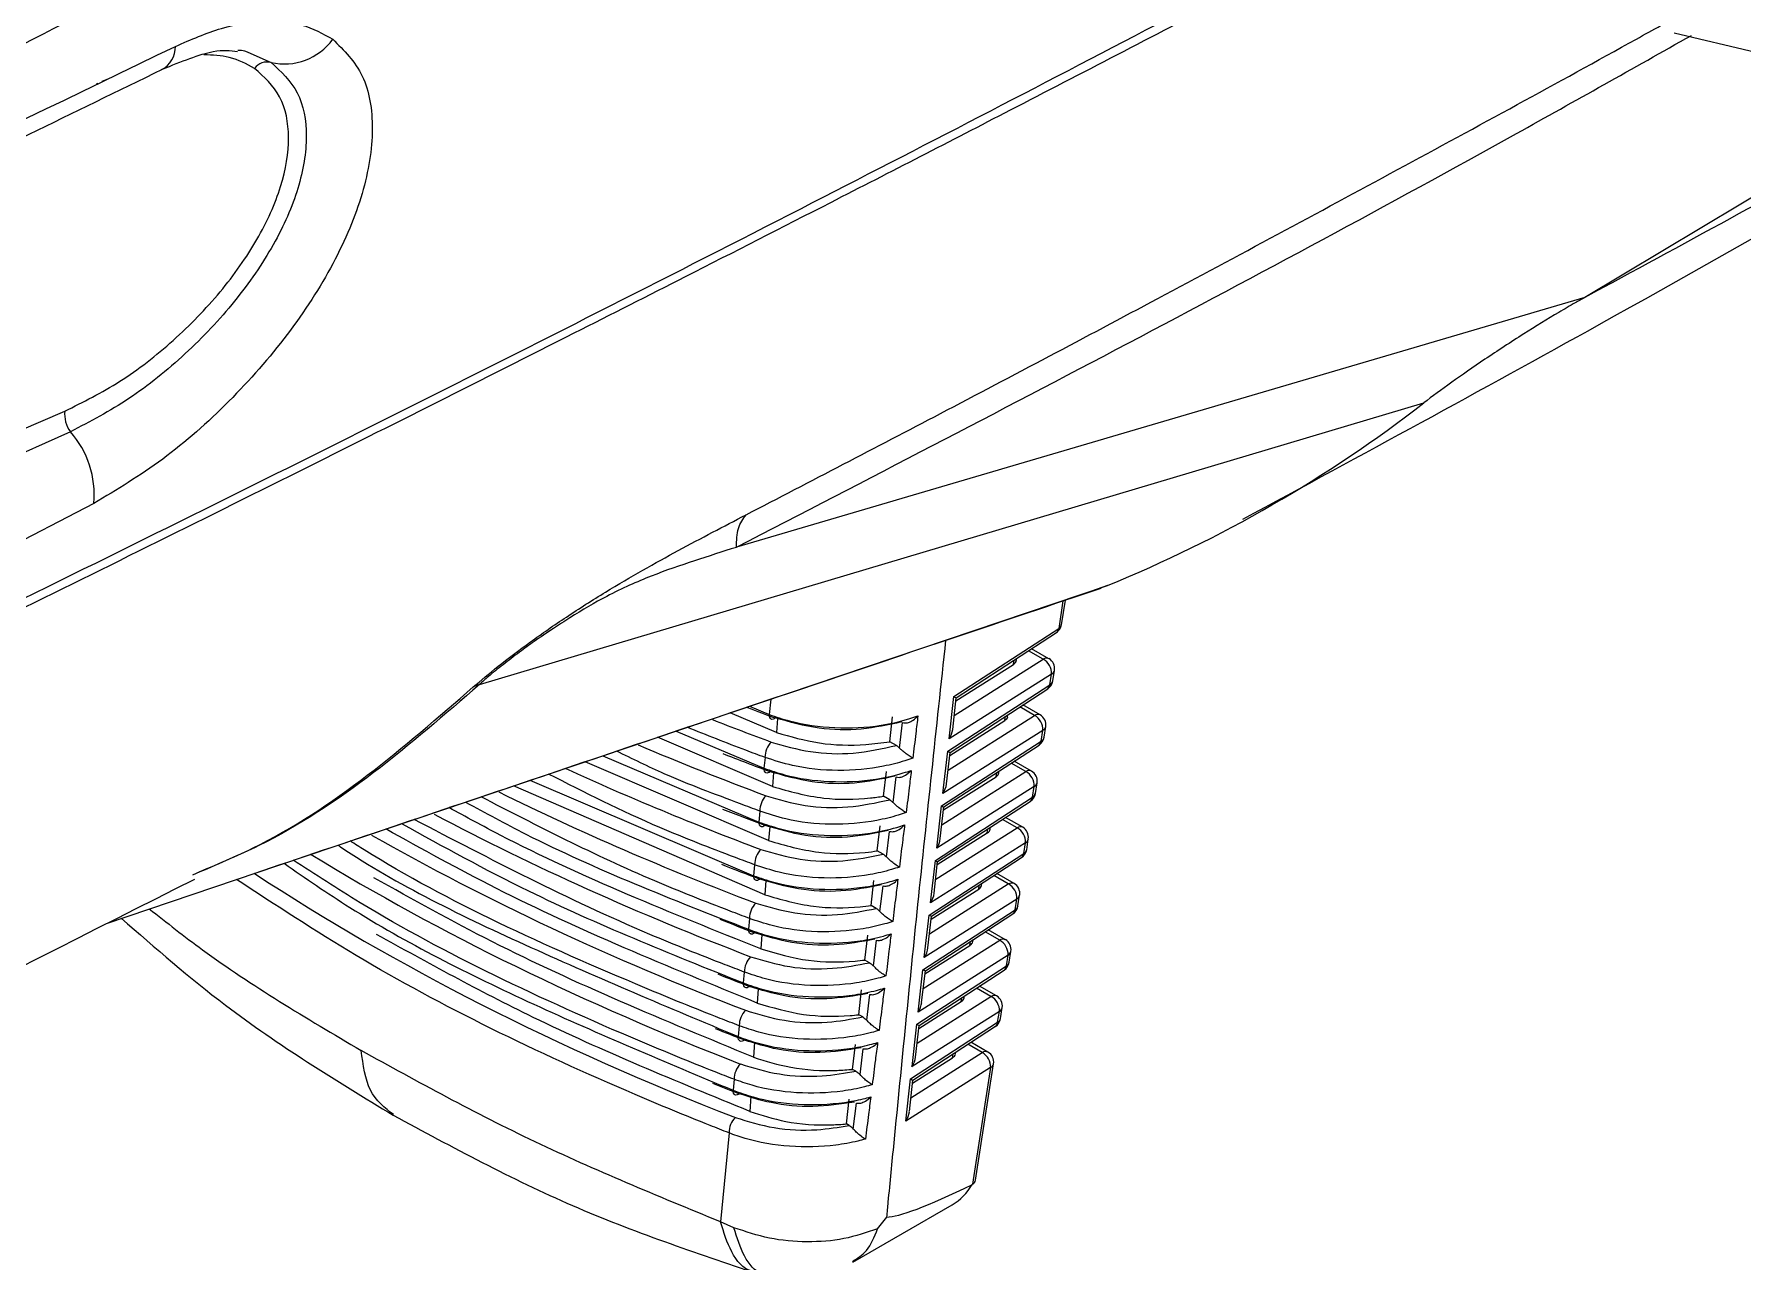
# Model space of a CAD drawing. Extents: x 8 to 113, y 1 to 87.
# Drawn here: x 19.23 to 20.717, y 4.563 to 5.631 of the extents above; entities that cross this region are included whole.
import ezdxf

# ---------------------------------------------------------------- set-up
doc = ezdxf.new("R2010")
doc.units = 0
doc.header["$MEASUREMENT"] = 0
doc.layers.add('OBJECT', color=7, linetype='CONTINUOUS')

msp = doc.modelspace()

# ---------------------------------------------------------------- linework, layer by layer
at = {"layer": 'OBJECT'}
for p, q in [((21.0761, 5.6993), (20.5795, 5.4017)), ((19.4164, 5.6151), (19.4365, 5.6062)), ((19.2896, 5.5898), (19.2947, 5.592)), ((19.2857, 5.5879), (19.2843, 5.5873)), ((20.5795, 5.4017), (19.8415, 5.1844)), ((19.6178, 5.0651), (20.4393, 5.31)), ((19.159, 5.2608), (19.2571, 5.3028)), ((19.262, 5.2849), (19.165, 5.2413)), ((19.2823, 5.2225), (19.1889, 5.1739)), ((19.8415, 5.1844), (19.8414, 5.1844)), ((19.4217, 4.9006), (20.1643, 5.1512)), ((20.1643, 5.1512), (20.1543, 5.1477)), ((20.1254, 5.1377), (20.1217, 5.1137)), ((20.1242, 5.117), (20.1275, 5.1384)), ((20.0306, 5.0544), (20.1217, 5.1137)), ((20.0326, 5.0534), (20.1198, 5.1102)), ((20.0308, 5.038), (20.1082, 5.087)), ((20.0824, 5.0825), (20.0829, 5.0862)), ((20.0849, 5.0858), (20.0851, 5.0876)), ((20.1082, 5.087), (20.0954, 5.0944)), ((20.1132, 5.0874), (20.0981, 5.0961)), ((20.1155, 5.0739), (20.0264, 5.0176)), ((20.0323, 5.0508), (20.0824, 5.0825)), ((20.1141, 5.0648), (20.1155, 5.0739)), ((20.1166, 5.0681), (20.118, 5.0772)), ((19.6178, 5.0651), (19.6124, 5.0628)), ((20.0252, 5.0069), (20.1141, 5.0648)), ((20.0264, 5.0176), (20.0306, 5.0544)), ((20.0272, 5.0059), (20.1122, 5.0612)), ((19.8763, 5.0232), (19.836, 5.0404)), ((19.8528, 5.046), (19.8699, 5.0388)), ((19.8712, 5.0522), (19.8699, 5.0388)), ((20.0295, 5.0259), (20.0326, 5.0534)), ((20.1006, 5.0381), (20.0879, 5.0454)), ((20.1056, 5.0385), (20.0906, 5.0472)), ((19.7889, 5.0244), (19.8653, 4.9921)), ((19.8772, 5.0354), (19.8763, 5.0232)), ((19.9747, 5.0152), (19.9772, 5.0369)), ((19.9833, 5.0097), (19.9859, 5.0319)), ((20.108, 5.025), (20.021, 4.9701)), ((20.0255, 4.9905), (20.1006, 5.0381)), ((20.0269, 5.0033), (20.0748, 5.0336)), ((20.0748, 5.0336), (20.0753, 5.0373)), ((20.0773, 5.0369), (20.0776, 5.0387)), ((20.1065, 5.0158), (20.108, 5.025)), ((20.109, 5.0191), (20.1105, 5.0283)), ((19.8728, 4.9762), (19.7728, 5.019)), ((19.9805, 5.0119), (19.9747, 5.0152)), ((20.0198, 4.9594), (20.1065, 5.0158)), ((20.0218, 4.9584), (20.1046, 5.0123)), ((19.8694, 4.9291), (19.7099, 4.9978)), ((19.7252, 5.003), (19.8608, 4.9453)), ((19.8663, 5.0015), (19.8653, 4.9921)), ((20.021, 4.9701), (20.0252, 5.0069)), ((20.0241, 4.9784), (20.0272, 5.0059)), ((20.0931, 4.9892), (20.0804, 4.9965)), ((20.098, 4.9896), (20.0831, 4.9983)), ((19.6617, 4.9816), (19.8563, 4.8986)), ((19.8737, 4.9884), (19.8728, 4.9762)), ((19.9693, 4.9677), (19.9718, 4.9894)), ((19.9776, 4.9623), (19.9803, 4.9846)), ((20.0201, 4.943), (20.0931, 4.9892)), ((20.0215, 4.9558), (20.0672, 4.9847)), ((20.0672, 4.9847), (20.0678, 4.9883)), ((20.0697, 4.988), (20.07, 4.9898)), ((19.8661, 4.882), (19.6475, 4.9768)), ((19.9747, 4.9646), (19.9693, 4.9677)), ((20.0144, 4.9119), (20.099, 4.9669)), ((20.1004, 4.9761), (20.0156, 4.9225)), ((20.099, 4.9669), (20.1004, 4.9761)), ((20.1015, 4.9702), (20.1029, 4.9794)), ((19.8617, 4.9548), (19.8608, 4.9453)), ((20.0156, 4.9225), (20.0198, 4.9594)), ((20.0164, 4.9109), (20.097, 4.9633)), ((20.0187, 4.9309), (20.0218, 4.9584)), ((19.8703, 4.9414), (19.8694, 4.9291)), ((19.9639, 4.9202), (19.9664, 4.9419)), ((19.9719, 4.9149), (19.9746, 4.9372)), ((20.0147, 4.8955), (20.0855, 4.9403)), ((20.0161, 4.9083), (20.0596, 4.9358)), ((20.0596, 4.9358), (20.0602, 4.9394)), ((20.0621, 4.9391), (20.0624, 4.9408)), ((20.0855, 4.9403), (20.0728, 4.9476)), ((20.0904, 4.9407), (20.0755, 4.9493)), ((20.0928, 4.9272), (20.0102, 4.875)), ((20.0914, 4.918), (20.0928, 4.9272)), ((20.0939, 4.9212), (20.0953, 4.9305)), ((19.8572, 4.9081), (19.8563, 4.8986)), ((19.9689, 4.9174), (19.9639, 4.9202)), ((20.009, 4.8643), (20.0914, 4.918)), ((20.0102, 4.875), (20.0144, 4.9119)), ((20.011, 4.8634), (20.0895, 4.9144)), ((20.0133, 4.8833), (20.0164, 4.9109)), ((19.2932, 4.8571), (19.4243, 4.9015)), ((19.8669, 4.8944), (19.8661, 4.882)), ((19.9586, 4.8727), (19.961, 4.8943)), ((20.0093, 4.848), (20.0779, 4.8914)), ((20.0546, 4.8902), (20.0548, 4.8919)), ((20.0779, 4.8914), (20.0653, 4.8987)), ((20.0829, 4.8918), (20.068, 4.9004)), ((19.9662, 4.8675), (19.9689, 4.8899)), ((20.0852, 4.8783), (20.0048, 4.8275)), ((20.0108, 4.8608), (20.0521, 4.8869)), ((20.0521, 4.8869), (20.0526, 4.8904)), ((20.0838, 4.869), (20.0852, 4.8783)), ((20.0863, 4.8723), (20.0877, 4.8816)), ((19.8527, 4.8614), (19.8518, 4.852)), ((19.963, 4.8701), (19.9586, 4.8727)), ((20.0036, 4.8168), (20.0838, 4.869)), ((20.0048, 4.8275), (20.009, 4.8643)), ((20.0057, 4.8158), (20.0819, 4.8654)), ((20.0079, 4.8358), (20.011, 4.8634)), ((19.8636, 4.8473), (19.8627, 4.8349)), ((19.9532, 4.8252), (19.9556, 4.8468)), ((20.0704, 4.8425), (20.0577, 4.8497)), ((20.0753, 4.8429), (20.0604, 4.8515)), ((19.9605, 4.8202), (19.9632, 4.8426)), ((20.0039, 4.8005), (20.0704, 4.8425)), ((20.0054, 4.8132), (20.0445, 4.838)), ((20.0445, 4.838), (20.045, 4.8415)), ((20.047, 4.8413), (20.0472, 4.8429)), ((20.0787, 4.8234), (20.0802, 4.8327)), ((19.9571, 4.8229), (19.9532, 4.8252)), ((19.9983, 4.7693), (20.0762, 4.8201)), ((20.0777, 4.8294), (19.9995, 4.78)), ((19.9995, 4.78), (20.0036, 4.8168)), ((20.0003, 4.7683), (20.0743, 4.8165)), ((20.0762, 4.8201), (20.0777, 4.8294)), ((19.8482, 4.8148), (19.8473, 4.8053)), ((20.0025, 4.7883), (20.0057, 4.8158)), ((20.0677, 4.794), (20.0529, 4.8026)), ((19.8603, 4.8003), (19.8595, 4.7878)), ((19.9478, 4.7776), (19.9502, 4.7993)), ((19.9547, 4.7728), (19.9574, 4.7953)), ((19.9985, 4.7529), (20.0628, 4.7936)), ((20, 4.7657), (20.0369, 4.7891)), ((20.0369, 4.7891), (20.0375, 4.7925)), ((20.0394, 4.7924), (20.0397, 4.794)), ((20.0628, 4.7936), (20.0502, 4.8008)), ((19.9512, 4.7757), (19.9478, 4.7776)), ((20.0701, 4.7805), (19.9941, 4.7325)), ((20.0686, 4.7711), (20.0701, 4.7805)), ((20.0711, 4.7744), (20.0726, 4.7838)), ((19.8438, 4.7681), (19.8429, 4.7586)), ((19.9929, 4.7218), (20.0686, 4.7711)), ((19.9941, 4.7325), (19.9983, 4.7693)), ((19.9949, 4.7208), (20.0667, 4.7676)), ((19.9972, 4.7408), (20.0003, 4.7683)), ((19.8572, 4.7539), (19.8563, 4.7406)), ((19.9424, 4.7301), (19.9449, 4.7518)), ((19.9489, 4.7255), (19.9517, 4.7481)), ((19.9932, 4.7054), (20.0552, 4.7447)), ((20.0293, 4.7402), (20.0299, 4.7436)), ((20.0318, 4.7435), (20.0321, 4.745)), ((20.0552, 4.7447), (20.0427, 4.7519)), ((20.0601, 4.7451), (20.0454, 4.7537)), ((19.9453, 4.7285), (19.9424, 4.7301)), ((20.0625, 4.7316), (19.9887, 4.6849)), ((19.9946, 4.7182), (20.0293, 4.7402)), ((20.0625, 4.7316), (20.0468, 4.6301)), ((20.0494, 4.6337), (20.065, 4.7349)), ((19.8393, 4.7215), (19.8384, 4.7119)), ((19.9887, 4.6849), (19.9929, 4.7218)), ((19.9918, 4.6933), (19.9949, 4.7208)), ((19.854, 4.7068), (19.8531, 4.6935)), ((19.937, 4.6826), (19.9395, 4.7043)), ((19.943, 4.6781), (19.9458, 4.7008)), ((19.9393, 4.6813), (19.937, 4.6826)), ((19.8349, 4.6748), (19.8276, 4.5974)), ((20.0468, 4.6301), (20.0466, 4.63)), ((19.9425, 4.5623), (20.0291, 4.6123)), ((19.8392, 4.5923), (19.8276, 4.5974)), ((19.9641, 4.5914), (19.9722, 4.6016))]:
    msp.add_line(p, q, dxfattribs=at)
at = {"layer": 'OBJECT', "flags": 128}
for points in [[(20.6573, 5.6319), (20.7282, 5.6151), (20.8047, 5.612), (20.8856, 5.6227), (20.9698, 5.6469), (21.0559, 5.6844), (21.1426, 5.7344), (21.2287, 5.7964), (21.3128, 5.8693), (21.3938, 5.9521), (21.4703, 6.0435), (21.5412, 6.1421)], [(19.8752, 5.0359), (19.8742, 5.0351), (19.8732, 5.0347), (19.8723, 5.0346), (19.8715, 5.0348), (19.8709, 5.0354), (19.8704, 5.0363), (19.87, 5.0374), (19.8699, 5.0388)], [(19.8707, 4.9891), (19.8697, 4.9884), (19.8687, 4.988), (19.8678, 4.9879), (19.867, 4.9881), (19.8663, 4.9887), (19.8658, 4.9895), (19.8655, 4.9907), (19.8653, 4.9921)], [(19.8662, 4.9424), (19.8652, 4.9417), (19.8642, 4.9412), (19.8633, 4.9411), (19.8625, 4.9414), (19.8618, 4.9419), (19.8613, 4.9428), (19.861, 4.944), (19.8608, 4.9453)], [(19.8617, 4.8957), (19.8607, 4.895), (19.8597, 4.8945), (19.8588, 4.8944), (19.858, 4.8947), (19.8573, 4.8952), (19.8568, 4.8961), (19.8564, 4.8973), (19.8563, 4.8986)], [(19.8572, 4.849), (19.8562, 4.8482), (19.8552, 4.8478), (19.8543, 4.8477), (19.8535, 4.848), (19.8528, 4.8485), (19.8523, 4.8494), (19.8519, 4.8506), (19.8518, 4.852)], [(19.8528, 4.8023), (19.8517, 4.8016), (19.8507, 4.8011), (19.8498, 4.801), (19.849, 4.8013), (19.8483, 4.8018), (19.8478, 4.8027), (19.8475, 4.8039), (19.8473, 4.8053)], [(19.8483, 4.7556), (19.8473, 4.7549), (19.8463, 4.7545), (19.8454, 4.7544), (19.8445, 4.7546), (19.8439, 4.7552), (19.8433, 4.7561), (19.843, 4.7572), (19.8429, 4.7586)], [(19.8439, 4.7089), (19.8429, 4.7082), (19.8419, 4.7078), (19.8409, 4.7077), (19.8401, 4.7079), (19.8394, 4.7085), (19.8389, 4.7094), (19.8386, 4.7105), (19.8384, 4.7119)]]:
    msp.add_lwpolyline(points, dxfattribs=at)
at = {"layer": 'OBJECT'}
for centre, radius, start, end in [((19.3309, 5.6198), 0.0224, 297.7434, 0.9938), ((19.4484, 5.6561), 0.0512, 256.6337, 324.6399), ((19.4334, 5.5923), 0.0143, 77.4603, 142.3483), ((19.7233, 6.2324), 1.1677, 292.1903, 307.8204), ((19.2821, 5.3001), 0.0252, 173.7326, 217.1561), ((19.2011, 5.2307), 0.0815, 354.2928, 41.6626), ((20.1143, 5.1186), 0.01, 303.0601, 351.1981), ((20.1171, 5.1139), 0.00462, 305.6342, 357.5238), ((20.1196, 5.118), 0.00472, 296.7719, 348.7952), ((20.1111, 5.0829), 0.00496, 65.3507, 125.2881), ((20.1013, 5.0745), 0.0143, 357.7208, 60.9232), ((20.1082, 5.0788), 0.01, 351.1981, 60.0027), ((20.1134, 5.0782), 0.00472, 296.7728, 348.793), ((20.1067, 5.0696), 0.01, 303.0601, 351.1981), ((20.1095, 5.065), 0.00462, 305.6448, 357.5196), ((20.112, 5.069), 0.00472, 296.7621, 348.7957), ((20.1035, 5.034), 0.00496, 65.3221, 125.3156), ((20.0937, 5.0256), 0.0143, 357.7207, 60.9251), ((20.1006, 5.0299), 0.01, 351.1981, 60.0027), ((20.1058, 5.0293), 0.00472, 296.7675, 348.7983), ((19.8855, 5.0016), 0.0193, 136.3216, 180.292), ((20.0992, 5.0207), 0.01, 303.0601, 351.1981), ((20.1019, 5.016), 0.00462, 305.6554, 357.5082), ((20.1044, 5.0201), 0.00472, 296.7686, 348.7985), ((20.0959, 4.9851), 0.00496, 65.3475, 125.2901), ((20.0861, 4.9767), 0.0143, 357.7218, 60.9239), ((20.093, 4.981), 0.01, 351.1981, 60.0027), ((19.8809, 4.9549), 0.0192, 136.0967, 180.277), ((20.0916, 4.9717), 0.01, 303.0601, 351.1981), ((20.0943, 4.9671), 0.00462, 305.6305, 357.5266), ((20.0968, 4.9711), 0.00472, 296.7728, 348.793), ((20.0983, 4.9804), 0.00472, 296.7633, 348.7945), ((20.0884, 4.9362), 0.00496, 65.3475, 125.2901), ((20.0786, 4.9278), 0.0143, 357.7229, 60.9209), ((20.0854, 4.9321), 0.01, 351.1981, 60.0027), ((19.8763, 4.9082), 0.0191, 135.8703, 180.2638), ((20.084, 4.9228), 0.01, 303.0601, 351.1981), ((20.0893, 4.9222), 0.00472, 296.7732, 348.7939), ((20.0907, 4.9315), 0.00472, 296.7716, 348.7934), ((20.0868, 4.9182), 0.00462, 305.6342, 357.523), ((20.0808, 4.8873), 0.00496, 65.3316, 125.306), ((20.071, 4.8789), 0.0143, 357.7212, 60.9245), ((20.0779, 4.8832), 0.01, 351.1981, 60.0027), ((20.0831, 4.8826), 0.00472, 296.767, 348.798), ((19.8717, 4.8615), 0.019, 135.6418, 180.2531), ((20.0764, 4.8738), 0.01, 303.0601, 351.1981), ((20.0792, 4.8692), 0.00462, 305.6443, 357.5193), ((20.0817, 4.8732), 0.00472, 296.7592, 348.7999), ((20.0732, 4.8384), 0.00496, 65.3475, 125.2901), ((20.0634, 4.83), 0.0143, 357.7206, 60.9232), ((20.0703, 4.8343), 0.01, 351.1981, 60.0027), ((20.0755, 4.8337), 0.00472, 296.7768, 348.7882), ((19.8672, 4.8148), 0.0189, 135.4146, 180.2398), ((20.0688, 4.8249), 0.01, 303.0601, 351.1981), ((20.0716, 4.8203), 0.00462, 305.6556, 357.5089), ((20.0741, 4.8243), 0.00472, 296.764, 348.8023), ((20.0657, 4.7895), 0.00496, 65.3475, 125.2901), ((20.0559, 4.7811), 0.0143, 357.7235, 60.9204), ((20.0627, 4.7854), 0.01, 351.1981, 60.0027), ((19.8626, 4.7682), 0.0188, 135.1907, 180.2247), ((20.0613, 4.7759), 0.01, 303.0601, 351.1981), ((20.0665, 4.7753), 0.00472, 296.7681, 348.7982), ((20.068, 4.7847), 0.00472, 296.7723, 348.7927), ((20.064, 4.7713), 0.00462, 305.6343, 357.5237), ((20.0581, 4.7406), 0.00496, 65.3316, 125.306), ((20.0483, 4.7322), 0.0143, 357.7212, 60.9245), ((20.0552, 4.7365), 0.01, 351.1981, 60.0027), ((19.8581, 4.7215), 0.0188, 134.961, 180.2125), ((20.0604, 4.7358), 0.00472, 296.7621, 348.7957), ((19.8536, 4.6749), 0.0187, 134.7326, 180.1995)]:
    msp.add_arc(centre, radius, start, end, dxfattribs=at)
for centre, major_axis, ratio, start_param, end_param in [((20.0748, 5.0864), (0.0101, -0.0001), 0.569185, 5.564189, 6.202605), ((20.0232, 5.0592), (0.0094, -0.00581), 0.034264, 5.635308, 6.267035), ((21.0681, 6.0996), (2.2176, -0.0166), 0.572227, 4.135755, 4.148673), ((21.0696, 6.1072), (2.2169, 0.0169), 0.582304, 4.109384, 4.137067), ((20.019, 5.0224), (0.0075, 0.0119), 0.628226, 4.700221, 5.364248), ((20.0673, 5.0375), (0.0101, -0.0001), 0.569185, 5.564189, 6.202605), ((21.0696, 6.0566), (2.2137, 0.0169), 0.582304, 4.072543, 4.133702), ((21.0681, 6.049), (2.2143, -0.0166), 0.572227, 4.123047, 4.14531), ((20.0178, 5.0117), (0.0094, -0.00581), 0.034264, 5.635308, 6.267035), ((21.0696, 6.0059), (2.2104, 0.0169), 0.582304, 4.035599, 4.130329), ((20.0597, 4.9886), (0.0101, -0.0001), 0.569185, 5.564189, 6.202605), ((21.0696, 5.9553), (2.2072, 0.0168), 0.582304, 4.000194, 4.126948), ((20.0136, 4.9749), (0.0075, 0.0119), 0.628226, 4.700221, 5.364248), ((21.0696, 5.9047), (2.2039, 0.0168), 0.582304, 3.964842, 4.123559), ((21.0682, 5.9984), (2.2111, -0.0166), 0.572227, 4.1219, 4.141939), ((20.0124, 4.9642), (0.0094, -0.00581), 0.034264, 5.635308, 6.267035), ((20.0521, 4.9397), (0.0101, -0.0001), 0.569185, 5.564189, 6.202605), ((21.0696, 5.8541), (2.2007, 0.0168), 0.582304, 3.929302, 4.120162), ((20.0082, 4.9274), (0.0075, 0.0119), 0.628226, 4.700221, 5.364248), ((21.0696, 5.8034), (2.1974, 0.0168), 0.582304, 3.893571, 4.116757), ((21.0682, 5.9477), (2.2078, -0.0165), 0.572227, 4.12039, 4.13856), ((20.007, 4.9167), (0.0094, -0.00581), 0.034264, 5.635308, 6.267035), ((21.0696, 5.7528), (2.1942, 0.0167), 0.582304, 3.858515, 4.113343), ((20.0029, 4.8798), (0.0075, 0.0119), 0.628226, 4.700221, 5.364248), ((20.0445, 4.8907), (0.0101, -0.0001), 0.569185, 5.564189, 6.202605), ((20.0016, 4.8692), (0.0094, -0.00581), 0.034264, 5.635308, 6.267035), ((21.0682, 5.8971), (2.2046, -0.0165), 0.572227, 4.118595, 4.135173), ((19.9975, 4.8323), (0.0075, 0.0119), 0.628226, 4.700221, 5.364248), ((20.037, 4.8418), (0.0101, -0.0001), 0.569185, 5.564189, 6.202605), ((19.9963, 4.8217), (0.0094, -0.00581), 0.034264, 5.635308, 6.267035), ((21.0682, 5.8465), (2.2013, -0.0165), 0.572227, 4.116574, 4.131778), ((19.9921, 4.7848), (0.0075, 0.0119), 0.628226, 4.700221, 5.364248), ((20.0294, 4.7929), (0.0101, -0.0001), 0.569185, 5.564189, 6.202605), ((21.0682, 5.7959), (2.1981, -0.0165), 0.572227, 4.114368, 4.128375), ((19.9909, 4.7741), (0.0094, -0.00581), 0.034264, 5.635308, 6.267035), ((20.0218, 4.744), (0.0101, -0.0001), 0.569185, 5.564189, 6.202605), ((19.9867, 4.7373), (0.0075, 0.0119), 0.628226, 4.700221, 5.364248), ((21.0682, 5.7452), (2.1948, -0.0164), 0.572227, 4.112009, 4.124963), ((19.9855, 4.7266), (0.0094, -0.00581), 0.034264, 5.635308, 6.267035), ((19.9813, 4.6898), (0.0075, 0.0119), 0.628226, 4.700221, 5.364248), ((21.5019, 5.601), (1.5344, 0.9976), 0.038755, 3.198798, 3.439911), ((19.972, 4.7179), (-0.0554, 0.1065), 0.604579, 3.168235, 3.501293)]:
    msp.add_ellipse(centre, major_axis=major_axis, ratio=ratio, start_param=start_param, end_param=end_param, dxfattribs=at)
for points, knots in [([(19.2947, 6.2642), (18.9576, 6.0896), (18.2835, 5.7402), (17.5866, 5.4073), (17.2381, 5.2408)], [0, 0, 0, 0, 0.499931, 1, 1, 1, 1]), ([(19.3533, 6.2167), (19.0097, 6.0384), (18.3271, 5.6842), (17.621, 5.3468), (17.2704, 5.1793)], [0, 0, 0, 0, 0.50338, 1, 1, 1, 1]), ([(17.2709, 5.1727), (17.4339, 5.2443), (17.7694, 5.3917), (18.2804, 5.624), (18.8149, 5.8728), (19.1749, 6.0467), (19.3595, 6.1359)], [0, 0, 0, 0, 0.22962, 0.472827, 0.72962, 1, 1, 1, 1]), ([(17.2596, 5.144), (17.3247, 5.1726), (17.4417, 5.2238), (17.5962, 5.2923), (17.7163, 5.3458), (17.8159, 5.3905), (18.0028, 5.4748), (18.2381, 5.5821), (18.514, 5.7101), (18.6889, 5.7922), (18.817, 5.8528), (18.9135, 5.8986), (19.0357, 5.957), (19.1836, 6.0281), (19.2903, 6.08), (19.348, 6.108)], [0, 0, 0, 0, 0.09169, 0.164513, 0.218477, 0.261778, 0.305972, 0.48437, 0.598102, 0.703044, 0.737312, 0.783982, 0.843318, 0.915323, 1, 1, 1, 1]), ([(17.1668, 4.1747), (17.25, 4.2115), (17.4046, 4.2797), (17.6172, 4.3752), (17.7937, 4.4553), (17.9373, 4.5209), (18.0598, 4.5774), (18.1736, 4.6301), (18.357, 4.7156), (18.6093, 4.8348), (18.9125, 4.9804), (19.1966, 5.1192), (19.4538, 5.2467), (19.6533, 5.3469), (19.8071, 5.425), (19.9337, 5.4896), (20.09, 5.57), (20.276, 5.6667), (20.4242, 5.7443), (20.5099, 5.79), (20.5244, 5.7977)], [0, 0, 0, 0, 0.071655, 0.133072, 0.184261, 0.22523, 0.258397, 0.291507, 0.325145, 0.419722, 0.514664, 0.595221, 0.674581, 0.746977, 0.776419, 0.814924, 0.862775, 0.919976, 0.986531, 1, 1, 1, 1]), ([(20.5244, 5.8056), (20.3194, 5.6979), (19.8971, 5.4761), (19.2398, 5.1468), (18.5565, 4.8162), (17.8686, 4.4952), (17.4047, 4.2887), (17.1774, 4.1875)], [0, 0, 0, 0, 0.190637, 0.392769, 0.598173, 0.803117, 1, 1, 1, 1]), ([(21.1944, 5.7447), (21.1557, 5.7224), (21.0746, 5.6758), (20.9524, 5.6068), (20.8283, 5.5376), (20.7041, 5.4692), (20.6215, 5.4245), (20.5795, 5.4017)], [0, 0, 0, 0, 0.187145, 0.391348, 0.595125, 0.793954, 1, 1, 1, 1]), ([(19.3595, 5.6938), (19.1749, 5.598), (18.8149, 5.4112), (18.2804, 5.1441), (17.7694, 4.8946), (17.4339, 4.7362), (17.2709, 4.6592)], [0, 0, 0, 0, 0.27038, 0.527173, 0.77038, 1, 1, 1, 1]), ([(19.3533, 5.6202), (19.3668, 5.6261), (19.3938, 5.6377), (19.4311, 5.6434), (19.4645, 5.6407), (19.4816, 5.6312), (19.4901, 5.6264)], [0, 0, 0, 0, 0.250785, 0.500021, 0.750018, 1, 1, 1, 1]), ([(19.8497, 5.2126), (19.9061, 5.2419), (20.0258, 5.3041), (20.2148, 5.4042), (20.4166, 5.5128), (20.5625, 5.5922), (20.6386, 5.6345), (20.6458, 5.6385)], [0, 0, 0, 0, 0.211269, 0.448076, 0.710421, 0.972766, 1, 1, 1, 1]), ([(17.2704, 4.6532), (17.621, 4.8094), (18.3271, 5.1239), (19.0097, 5.4541), (19.3533, 5.6202)], [0, 0, 0, 0, 0.49662, 1, 1, 1, 1]), ([(19.4901, 5.6264), (19.4999, 5.6167), (19.5194, 5.5974), (19.5273, 5.5494), (19.5185, 5.493), (19.4926, 5.4312), (19.4523, 5.3688), (19.401, 5.3103), (19.3423, 5.2583), (19.3023, 5.2345), (19.2823, 5.2225)], [0, 0, 0, 0, 0.124845, 0.24983, 0.374893, 0.499993, 0.625062, 0.749967, 0.874601, 1, 1, 1, 1]), ([(19.8414, 5.1844), (20.0689, 5.3022), (20.3479, 5.4468), (20.6215, 5.6012), (20.6721, 5.6297)], [0, 0, 0, 0, 0.815067, 1, 1, 1, 1]), ([(20.2818, 5.2087), (20.3854, 5.2648), (20.633, 5.3988), (20.8767, 5.5398), (21.0185, 5.6218)], [0, 0, 0, 0, 0.4184783, 1, 1, 1, 1]), ([(19.4365, 5.6062), (19.4451, 5.5982), (19.4623, 5.5823), (19.4695, 5.543), (19.4622, 5.4972), (19.4403, 5.4475), (19.4062, 5.3978), (19.3628, 5.3518), (19.313, 5.3115), (19.2791, 5.2938), (19.262, 5.2849)], [0, 0, 0, 0, 0.1256654, 0.2503632, 0.3748706, 0.4993744, 0.6239874, 0.748872, 0.8742199, 1, 1, 1, 1]), ([(19.342, 5.6003), (19.3582, 5.6069), (19.3865, 5.6184), (19.4011, 5.6166), (19.4074, 5.6158)], [0, 0, 0, 0, 0.571024, 1, 1, 1, 1]), ([(19.4221, 5.601), (19.4152, 5.6048), (19.4025, 5.6117), (19.3856, 5.6125), (19.378, 5.6129)], [0, 0, 0, 0, 0.545514, 1, 1, 1, 1]), ([(19.4076, 5.6169), (19.4097, 5.6169), (19.413, 5.6168), (19.4154, 5.6155), (19.4164, 5.6151)], [0, 0, 0, 0, 0.624605, 1, 1, 1, 1]), ([(17.2592, 4.6332), (17.3496, 4.6731), (17.5188, 4.7477), (17.7531, 4.8529), (17.9514, 4.9428), (18.115, 5.0177), (18.2537, 5.0817), (18.3792, 5.1399), (18.5022, 5.1974), (18.6267, 5.2561), (18.764, 5.3211), (18.9259, 5.3984), (19.1225, 5.4931), (19.2648, 5.5626), (19.342, 5.6003)], [0, 0, 0, 0, 0.127673, 0.238652, 0.332946, 0.410559, 0.472851, 0.532128, 0.591338, 0.650482, 0.712496, 0.790612, 0.886445, 1, 1, 1, 1]), ([(19.2571, 5.3028), (19.2731, 5.3108), (19.3052, 5.3267), (19.3523, 5.3634), (19.3936, 5.4059), (19.4261, 5.4522), (19.4471, 5.4988), (19.454, 5.5418), (19.4469, 5.5786), (19.4304, 5.5936), (19.4221, 5.601)], [0, 0, 0, 0, 0.124906, 0.249953, 0.375022, 0.500104, 0.625116, 0.749959, 0.874676, 1, 1, 1, 1]), ([(20.5795, 5.4017), (20.5767, 5.4002), (20.5695, 5.3962), (20.5521, 5.386), (20.5252, 5.3695), (20.4925, 5.3481), (20.4614, 5.3266), (20.4469, 5.3157), (20.4393, 5.31)], [0, 0, 0, 0, 0.0612938, 0.1579775, 0.3530257, 0.5689643, 0.7756011, 1, 1, 1, 1]), ([(19.6124, 5.0628), (19.6191, 5.0685), (19.6326, 5.0801), (19.6613, 5.1017), (19.6937, 5.1242), (19.7387, 5.1527), (19.7917, 5.1824), (19.8303, 5.2025), (19.8497, 5.2126)], [0, 0, 0, 0, 0.125023, 0.250261, 0.372599, 0.500558, 0.750171, 1, 1, 1, 1]), ([(19.8414, 5.1844), (19.8416, 5.1902), (19.8419, 5.2019), (19.8471, 5.209), (19.8497, 5.2126)], [0, 0, 0, 0, 0.499997, 1, 1, 1, 1]), ([(19.8414, 5.1843), (19.8292, 5.1805), (19.8047, 5.1727), (19.7681, 5.1602), (19.7322, 5.1444), (19.7023, 5.1269), (19.681, 5.1131), (19.6662, 5.103), (19.6515, 5.0923), (19.638, 5.082), (19.6261, 5.0725), (19.6203, 5.0673), (19.6178, 5.0651)], [0, 0, 0, 0, 0.167655, 0.336418, 0.499288, 0.624455, 0.681335, 0.749952, 0.805262, 0.875044, 0.94588, 1, 1, 1, 1]), ([(19.4217, 4.9006), (19.5024, 4.9278), (19.6644, 4.9825), (19.9053, 5.0638), (20.0744, 5.1205), (20.1588, 5.1489)], [0, 0, 0, 0, 0.332264, 0.666687, 1, 1, 1, 1]), ([(19.9722, 4.6016), (19.9726, 4.6059), (19.9747, 4.6275), (19.9836, 4.718), (19.9997, 4.8806), (20.0154, 5.0268), (20.0236, 5.1035)], [0, 0, 0, 0, 0.025859, 0.129297, 0.543048, 1, 1, 1, 1]), ([(19.3683, 4.8994), (19.3858, 4.9068), (19.4767, 4.9447), (19.5518, 5.0101), (19.6124, 5.0628)], [0, 0, 0, 0, 0.19319, 1, 1, 1, 1]), ([(19.6178, 5.0651), (19.5573, 5.0124), (19.4822, 4.9471), (19.3913, 4.9091), (19.3737, 4.9017)], [0, 0, 0, 0, 0.806371, 1, 1, 1, 1]), ([(19.8663, 5.0015), (19.8607, 5.0035), (19.8378, 5.012), (19.8154, 5.0209), (19.7985, 5.0277)], [0, 0, 0, 0, 0.244787, 1, 1, 1, 1]), ([(19.8699, 5.0388), (19.8757, 5.0368), (19.8933, 5.0309), (19.9269, 5.0261), (19.9633, 5.028), (19.9869, 5.0334), (19.9969, 5.0369), (19.9992, 5.0377)], [0, 0, 0, 0, 0.147376, 0.444496, 0.741154, 0.940222, 1, 1, 1, 1]), ([(19.9849, 5.0324), (19.9735, 5.0299), (19.9506, 5.0248), (19.911, 5.0256), (19.8876, 5.0323), (19.8752, 5.0359)], [0, 0, 0, 0, 0.320862, 0.641681, 1, 1, 1, 1]), ([(19.9859, 5.0319), (19.9867, 5.0317), (19.9886, 5.0312), (19.9923, 5.0322), (19.9959, 5.0344), (19.9983, 5.0366), (19.9992, 5.0376), (19.9992, 5.0377)], [0, 0, 0, 0, 0.192793, 0.4296508, 0.7493185, 0.9922623, 1, 1, 1, 1]), ([(19.9992, 5.0377), (19.9986, 5.0326), (19.9971, 5.0203), (19.9957, 5.0081), (19.9948, 5.0009)], [0, 0, 0, 0, 0.412557, 1, 1, 1, 1]), ([(19.8716, 5.0149), (19.8827, 5.0116), (19.905, 5.0052), (19.9442, 5.0038), (19.9682, 5.0092), (19.9805, 5.0119)], [0, 0, 0, 0, 0.327832, 0.655734, 1, 1, 1, 1]), ([(19.8763, 5.0232), (19.8884, 5.0197), (19.9126, 5.0126), (19.9478, 5.0115), (19.9678, 5.0143), (19.9747, 5.0152)], [0, 0, 0, 0, 0.396562, 0.793191, 1, 1, 1, 1]), ([(19.9805, 5.0119), (19.9813, 5.0113), (19.9823, 5.0107), (19.9832, 5.0098), (19.9833, 5.0097)], [0, 0, 0, 0, 0.90404, 1, 1, 1, 1]), ([(19.9948, 5.0009), (19.9947, 5.0009), (19.9938, 5.0014), (19.9917, 5.0027), (19.9886, 5.005), (19.9856, 5.0074), (19.984, 5.0089), (19.9833, 5.0097)], [0, 0, 0, 0, 0.007975, 0.299097, 0.60291, 0.800708, 1, 1, 1, 1]), ([(19.8617, 4.9548), (19.8561, 4.9569), (19.8283, 4.9674), (19.7849, 4.9834), (19.7509, 5.0002), (19.7372, 5.007)], [0, 0, 0, 0, 0.129629, 0.648222, 1, 1, 1, 1]), ([(19.9948, 5.0009), (19.9925, 5.0001), (19.9844, 4.9973), (19.9634, 4.992), (19.9297, 4.9889), (19.8937, 4.9926), (19.8741, 4.9989), (19.8663, 5.0015)], [0, 0, 0, 0, 0.059553, 0.208066, 0.505163, 0.802607, 1, 1, 1, 1]), ([(19.8572, 4.9081), (19.8516, 4.9102), (19.8238, 4.9207), (19.7611, 4.9448), (19.7095, 4.971), (19.6779, 4.987)], [0, 0, 0, 0, 0.088508, 0.442594, 1, 1, 1, 1]), ([(19.8653, 4.9921), (19.8712, 4.9901), (19.8887, 4.9841), (19.9223, 4.9793), (19.9583, 4.9811), (19.9815, 4.9862), (19.9912, 4.9895), (19.9935, 4.9902)], [0, 0, 0, 0, 0.148954, 0.44926, 0.7491, 0.940502, 1, 1, 1, 1]), ([(19.9792, 4.9851), (19.9677, 4.9827), (19.9446, 4.9778), (19.9055, 4.979), (19.8826, 4.9857), (19.8707, 4.9891)], [0, 0, 0, 0, 0.324748, 0.649448, 1, 1, 1, 1]), ([(19.9803, 4.9846), (19.9811, 4.9844), (19.983, 4.9839), (19.9867, 4.985), (19.9903, 4.9872), (19.9926, 4.9893), (19.9934, 4.9902), (19.9935, 4.9902)], [0, 0, 0, 0, 0.197194, 0.440799, 0.768914, 0.992186, 1, 1, 1, 1]), ([(19.9935, 4.9902), (19.9929, 4.9852), (19.9914, 4.9729), (19.9899, 4.9607), (19.989, 4.9535)], [0, 0, 0, 0, 0.412532, 1, 1, 1, 1]), ([(19.8527, 4.8614), (19.8471, 4.8635), (19.8193, 4.8741), (19.7374, 4.9063), (19.6683, 4.9419), (19.6192, 4.9672)], [0, 0, 0, 0, 0.067242, 0.336249, 1, 1, 1, 1]), ([(19.8671, 4.9682), (19.8782, 4.9649), (19.9004, 4.9584), (19.9391, 4.957), (19.9628, 4.9621), (19.9747, 4.9646)], [0, 0, 0, 0, 0.331872, 0.663815, 1, 1, 1, 1]), ([(19.8728, 4.9762), (19.8873, 4.9721), (19.914, 4.9645), (19.9486, 4.9648), (19.9655, 4.9672), (19.9693, 4.9677)], [0, 0, 0, 0, 0.478249, 0.883044, 1, 1, 1, 1]), ([(19.8627, 4.8349), (19.7846, 4.8661), (19.6897, 4.904), (19.6061, 4.9498), (19.5913, 4.9578)], [0, 0, 0, 0, 0.823778, 1, 1, 1, 1]), ([(19.6057, 4.9627), (19.623, 4.9533), (19.6986, 4.912), (19.7851, 4.8781), (19.8518, 4.852)], [0, 0, 0, 0, 0.228174, 1, 1, 1, 1]), ([(19.989, 4.9535), (19.9867, 4.9527), (19.9786, 4.95), (19.9574, 4.9449), (19.9237, 4.9421), (19.8882, 4.946), (19.8691, 4.9523), (19.8617, 4.9548)], [0, 0, 0, 0, 0.059276, 0.209421, 0.509831, 0.810598, 1, 1, 1, 1]), ([(19.9747, 4.9646), (19.9756, 4.964), (19.9766, 4.9634), (19.9775, 4.9624), (19.9776, 4.9623)], [0, 0, 0, 0, 0.8737046, 1, 1, 1, 1]), ([(19.989, 4.9535), (19.9889, 4.9535), (19.9881, 4.954), (19.986, 4.9552), (19.9829, 4.9575), (19.9799, 4.96), (19.9784, 4.9615), (19.9776, 4.9623)], [0, 0, 0, 0, 0.008047, 0.282711, 0.593788, 0.796118, 1, 1, 1, 1]), ([(19.8595, 4.7878), (19.7818, 4.8195), (19.6682, 4.866), (19.568, 4.9217), (19.5363, 4.9393)], [0, 0, 0, 0, 0.684265, 1, 1, 1, 1]), ([(19.5501, 4.9439), (19.5862, 4.924), (19.6784, 4.8731), (19.7834, 4.8309), (19.8473, 4.8053)], [0, 0, 0, 0, 0.39134, 1, 1, 1, 1]), ([(19.8482, 4.8148), (19.8427, 4.8169), (19.8149, 4.8275), (19.7139, 4.8678), (19.6275, 4.9129), (19.5609, 4.9476)], [0, 0, 0, 0, 0.054244, 0.271254, 1, 1, 1, 1]), ([(19.8608, 4.9453), (19.8666, 4.9434), (19.8841, 4.9373), (19.9177, 4.9325), (19.9532, 4.9342), (19.976, 4.9391), (19.9854, 4.9421), (19.9877, 4.9428)], [0, 0, 0, 0, 0.150605, 0.454244, 0.75741, 0.940779, 1, 1, 1, 1]), ([(19.9734, 4.9378), (19.9618, 4.9355), (19.9386, 4.9308), (19.9, 4.9324), (19.8776, 4.939), (19.8662, 4.9424)], [0, 0, 0, 0, 0.328834, 0.657619, 1, 1, 1, 1]), ([(19.9746, 4.9372), (19.9754, 4.937), (19.9773, 4.9366), (19.9811, 4.9377), (19.9847, 4.9399), (19.9868, 4.942), (19.9876, 4.9428), (19.9877, 4.9428)], [0, 0, 0, 0, 0.2018376, 0.4525474, 0.7893896, 0.9921173, 1, 1, 1, 1]), ([(19.9877, 4.9428), (19.987, 4.9378), (19.9855, 4.9255), (19.984, 4.9133), (19.9831, 4.9061)], [0, 0, 0, 0, 0.412495, 1, 1, 1, 1]), ([(19.4947, 4.9252), (19.4955, 4.9247), (19.5447, 4.8914), (19.6613, 4.8349), (19.7823, 4.784), (19.8429, 4.7586)], [0, 0, 0, 0, 0.007669, 0.503834, 1, 1, 1, 1]), ([(19.8438, 4.7681), (19.8382, 4.7702), (19.8105, 4.7809), (19.6964, 4.8277), (19.5854, 4.8779), (19.5094, 4.9262), (19.5053, 4.9288)], [0, 0, 0, 0, 0.045547, 0.227763, 0.958436, 1, 1, 1, 1]), ([(19.8626, 4.9215), (19.8737, 4.9182), (19.8959, 4.9116), (19.9341, 4.9102), (19.9574, 4.915), (19.9689, 4.9174)], [0, 0, 0, 0, 0.336123, 0.672318, 1, 1, 1, 1]), ([(19.8694, 4.9291), (19.8836, 4.925), (19.9099, 4.9175), (19.9438, 4.9176), (19.9605, 4.9197), (19.9639, 4.9202)], [0, 0, 0, 0, 0.477916, 0.890823, 1, 1, 1, 1]), ([(19.4478, 4.9094), (19.4666, 4.8964), (19.5315, 4.8515), (19.6631, 4.7853), (19.78, 4.7364), (19.8384, 4.7119)], [0, 0, 0, 0, 0.16858, 0.58429, 1, 1, 1, 1]), ([(19.8393, 4.7215), (19.8338, 4.7236), (19.8062, 4.7343), (19.6921, 4.7813), (19.5653, 4.841), (19.4749, 4.8996), (19.4557, 4.9121)], [0, 0, 0, 0, 0.039405, 0.197052, 0.829205, 1, 1, 1, 1]), ([(19.9831, 4.9061), (19.9809, 4.9054), (19.9727, 4.9027), (19.9515, 4.8978), (19.9177, 4.8953), (19.8828, 4.8995), (19.8642, 4.9058), (19.8572, 4.9081)], [0, 0, 0, 0, 0.059002, 0.210856, 0.514734, 0.81898, 1, 1, 1, 1]), ([(19.9689, 4.9174), (19.9697, 4.9168), (19.9708, 4.9161), (19.9718, 4.9151), (19.9719, 4.9149)], [0, 0, 0, 0, 0.845467, 1, 1, 1, 1]), ([(19.9831, 4.9061), (19.9831, 4.9061), (19.9825, 4.9065), (19.9807, 4.9075), (19.9777, 4.9097), (19.9744, 4.9124), (19.9727, 4.9141), (19.9719, 4.9149)], [0, 0, 0, 0, 0.008163, 0.206908, 0.537762, 0.791259, 1, 1, 1, 1]), ([(16.4798, 3.5823), (16.666, 3.6577), (17.0538, 3.8148), (17.6385, 4.0681), (18.2348, 4.339), (18.8127, 4.6139), (19.1891, 4.8042), (19.3701, 4.8957)], [0, 0, 0, 0, 0.1902424, 0.3962076, 0.6023972, 0.8087754, 1, 1, 1, 1]), ([(19.8349, 4.6748), (19.8294, 4.677), (19.8018, 4.6878), (19.688, 4.7349), (19.5453, 4.8041), (19.4405, 4.873), (19.4064, 4.8954)], [0, 0, 0, 0, 0.034728, 0.173663, 0.730788, 1, 1, 1, 1]), ([(19.8563, 4.7406), (19.7785, 4.7727), (19.6624, 4.8206), (19.5599, 4.8779), (19.526, 4.8968)], [0, 0, 0, 0, 0.669469, 1, 1, 1, 1]), ([(19.8563, 4.8986), (19.8621, 4.8966), (19.8795, 4.8906), (19.9131, 4.8857), (19.9482, 4.8873), (19.9706, 4.892), (19.9796, 4.8948), (19.9818, 4.8955)], [0, 0, 0, 0, 0.152333, 0.459461, 0.766109, 0.941054, 1, 1, 1, 1]), ([(19.9676, 4.8906), (19.9559, 4.8883), (19.9326, 4.8839), (19.8945, 4.8858), (19.8727, 4.8924), (19.8617, 4.8957)], [0, 0, 0, 0, 0.333137, 0.666224, 1, 1, 1, 1]), ([(19.9689, 4.8899), (19.9698, 4.8897), (19.9717, 4.8893), (19.9755, 4.8905), (19.979, 4.8927), (19.9811, 4.8947), (19.9818, 4.8954), (19.9818, 4.8955)], [0, 0, 0, 0, 0.206744, 0.464933, 0.810713, 0.992038, 1, 1, 1, 1]), ([(19.9818, 4.8955), (19.9812, 4.8904), (19.9797, 4.8782), (19.9782, 4.8659), (19.9773, 4.8587)], [0, 0, 0, 0, 0.4124702, 1, 1, 1, 1]), ([(19.8661, 4.882), (19.8798, 4.878), (19.9058, 4.8704), (19.939, 4.8703), (19.9554, 4.8723), (19.9586, 4.8727)], [0, 0, 0, 0, 0.477552, 0.899063, 1, 1, 1, 1]), ([(19.3062, 4.8616), (19.3358, 4.8357), (19.4088, 4.7719), (19.4928, 4.7206), (19.5428, 4.6902)], [0, 0, 0, 0, 0.405527, 1, 1, 1, 1]), ([(19.3306, 4.8698), (19.3458, 4.8578), (19.4014, 4.8137), (19.4671, 4.7748), (19.5149, 4.7465)], [0, 0, 0, 0, 0.272842, 1, 1, 1, 1]), ([(19.9773, 4.8587), (19.975, 4.858), (19.9669, 4.8555), (19.9455, 4.8508), (19.9117, 4.8486), (19.8773, 4.853), (19.8592, 4.8592), (19.8527, 4.8614)], [0, 0, 0, 0, 0.058732, 0.212375, 0.519887, 0.827778, 1, 1, 1, 1]), ([(19.8581, 4.8748), (19.8692, 4.8715), (19.8913, 4.8649), (19.929, 4.8634), (19.9519, 4.8679), (19.963, 4.8701)], [0, 0, 0, 0, 0.3406015, 0.6812762, 1, 1, 1, 1]), ([(19.963, 4.8701), (19.9639, 4.8695), (19.965, 4.8688), (19.966, 4.8677), (19.9662, 4.8675)], [0, 0, 0, 0, 0.819115, 1, 1, 1, 1]), ([(19.9773, 4.8587), (19.9773, 4.8587), (19.9767, 4.8591), (19.975, 4.8601), (19.972, 4.8622), (19.9687, 4.8649), (19.967, 4.8667), (19.9662, 4.8675)], [0, 0, 0, 0, 0.008252, 0.187001, 0.525642, 0.786175, 1, 1, 1, 1]), ([(19.8531, 4.6935), (19.7889, 4.7198), (19.6744, 4.7667), (19.5729, 4.8229), (19.5283, 4.8475)], [0, 0, 0, 0, 0.5607607, 1, 1, 1, 1]), ([(19.8518, 4.852), (19.8576, 4.8499), (19.875, 4.8438), (19.9085, 4.8389), (19.9431, 4.8404), (19.9651, 4.8448), (19.9737, 4.8474), (19.976, 4.8481)], [0, 0, 0, 0, 0.154143, 0.464926, 0.775223, 0.941326, 1, 1, 1, 1]), ([(19.9617, 4.8433), (19.95, 4.8412), (19.9265, 4.837), (19.8891, 4.8392), (19.8677, 4.8458), (19.8572, 4.849)], [0, 0, 0, 0, 0.337675, 0.675297, 1, 1, 1, 1]), ([(19.9632, 4.8426), (19.964, 4.8424), (19.966, 4.8421), (19.9699, 4.8433), (19.9733, 4.8455), (19.9753, 4.8474), (19.9759, 4.8481), (19.976, 4.8481)], [0, 0, 0, 0, 0.211948, 0.477977, 0.832965, 0.99196, 1, 1, 1, 1]), ([(19.976, 4.8481), (19.9753, 4.843), (19.9738, 4.8308), (19.9723, 4.8186), (19.9714, 4.8114)], [0, 0, 0, 0, 0.4124332, 1, 1, 1, 1]), ([(19.8627, 4.8349), (19.8762, 4.8309), (19.9018, 4.8234), (19.9342, 4.8231), (19.9503, 4.8249), (19.9532, 4.8252)], [0, 0, 0, 0, 0.477152, 0.907814, 1, 1, 1, 1]), ([(19.8537, 4.8281), (19.8647, 4.8248), (19.8868, 4.8181), (19.924, 4.8166), (19.9465, 4.8209), (19.9571, 4.8229)], [0, 0, 0, 0, 0.345325, 0.690726, 1, 1, 1, 1]), ([(19.9571, 4.8229), (19.9581, 4.8223), (19.9592, 4.8215), (19.9602, 4.8204), (19.9605, 4.8202)], [0, 0, 0, 0, 0.794559, 1, 1, 1, 1]), ([(19.9714, 4.8114), (19.9714, 4.8114), (19.9709, 4.8117), (19.9692, 4.8127), (19.9663, 4.8147), (19.963, 4.8175), (19.9612, 4.8193), (19.9605, 4.8202)], [0, 0, 0, 0, 0.00834, 0.166409, 0.512968, 0.780852, 1, 1, 1, 1]), ([(19.8473, 4.8053), (19.8531, 4.8032), (19.8705, 4.7971), (19.904, 4.7921), (19.9381, 4.7935), (19.9596, 4.7977), (19.9678, 4.8001), (19.9701, 4.8007)], [0, 0, 0, 0, 0.156042, 0.470658, 0.7847814, 0.9415951, 1, 1, 1, 1]), ([(19.9714, 4.8114), (19.9692, 4.8107), (19.961, 4.8082), (19.9396, 4.8037), (19.9056, 4.8019), (19.8719, 4.8065), (19.8543, 4.8127), (19.8482, 4.8148)], [0, 0, 0, 0, 0.0584636, 0.2139826, 0.5253072, 0.8370208, 1, 1, 1, 1]), ([(19.9558, 4.7961), (19.944, 4.7941), (19.9204, 4.7901), (19.8836, 4.7927), (19.8627, 4.7992), (19.8528, 4.8023)], [0, 0, 0, 0, 0.342466, 0.684875, 1, 1, 1, 1]), ([(19.8595, 4.7878), (19.8726, 4.7839), (19.8978, 4.7763), (19.9295, 4.7758), (19.9453, 4.7774), (19.9478, 4.7776)], [0, 0, 0, 0, 0.476712, 0.917132, 1, 1, 1, 1]), ([(19.9574, 4.7953), (19.9583, 4.7952), (19.9603, 4.7948), (19.9642, 4.7962), (19.9675, 4.7983), (19.9695, 4.8002), (19.97, 4.8007), (19.9701, 4.8007)], [0, 0, 0, 0, 0.2174425, 0.491754, 0.8561588, 0.9918709, 1, 1, 1, 1]), ([(19.9701, 4.8007), (19.9694, 4.7957), (19.9679, 4.7835), (19.9664, 4.7712), (19.9655, 4.764)], [0, 0, 0, 0, 0.4123962, 1, 1, 1, 1]), ([(19.8492, 4.7815), (19.8603, 4.7781), (19.8823, 4.7714), (19.9189, 4.7698), (19.941, 4.7738), (19.9512, 4.7757)], [0, 0, 0, 0, 0.350316, 0.700707, 1, 1, 1, 1]), ([(19.9512, 4.7757), (19.9522, 4.775), (19.9533, 4.7742), (19.9544, 4.7731), (19.9547, 4.7728)], [0, 0, 0, 0, 0.771762, 1, 1, 1, 1]), ([(19.9655, 4.764), (19.9655, 4.764), (19.965, 4.7643), (19.9634, 4.7653), (19.9606, 4.7673), (19.9573, 4.7701), (19.9555, 4.772), (19.9547, 4.7728)], [0, 0, 0, 0, 0.008467, 0.145061, 0.499705, 0.775223, 1, 1, 1, 1]), ([(19.8429, 4.7586), (19.8486, 4.7566), (19.866, 4.7504), (19.8994, 4.7453), (19.9331, 4.7467), (19.9541, 4.7506), (19.9619, 4.7528), (19.9642, 4.7534)], [0, 0, 0, 0, 0.158035, 0.476676, 0.794816, 0.94186, 1, 1, 1, 1]), ([(19.9655, 4.764), (19.9633, 4.7634), (19.955, 4.761), (19.9336, 4.7567), (19.8996, 4.7552), (19.8665, 4.7601), (19.8494, 4.7661), (19.8438, 4.7681)], [0, 0, 0, 0, 0.058199, 0.215687, 0.531014, 0.846742, 1, 1, 1, 1]), ([(19.8276, 4.5974), (19.7728, 4.6199), (19.6626, 4.6652), (19.5643, 4.7192), (19.5149, 4.7465)], [0, 0, 0, 0, 0.4963759, 1, 1, 1, 1]), ([(19.5431, 4.6907), (19.5354, 4.6967), (19.52, 4.7087), (19.5166, 4.7339), (19.5149, 4.7465)], [0, 0, 0, 0, 0.50117, 1, 1, 1, 1]), ([(19.9499, 4.7489), (19.9381, 4.747), (19.9143, 4.7433), (19.8781, 4.7462), (19.8578, 4.7526), (19.8483, 4.7556)], [0, 0, 0, 0, 0.347531, 0.695003, 1, 1, 1, 1]), ([(19.9517, 4.7481), (19.9525, 4.7479), (19.9546, 4.7476), (19.9585, 4.749), (19.9618, 4.7512), (19.9637, 4.7529), (19.9641, 4.7534), (19.9642, 4.7534)], [0, 0, 0, 0, 0.223275, 0.506282, 0.880312, 0.991807, 1, 1, 1, 1]), ([(19.9642, 4.7534), (19.9635, 4.7484), (19.962, 4.7361), (19.9604, 4.7239), (19.9595, 4.7167)], [0, 0, 0, 0, 0.412352, 1, 1, 1, 1]), ([(19.8448, 4.7348), (19.8558, 4.7314), (19.8778, 4.7247), (19.9139, 4.7231), (19.9356, 4.7268), (19.9453, 4.7285)], [0, 0, 0, 0, 0.355595, 0.711267, 1, 1, 1, 1]), ([(19.8563, 4.7406), (19.8668, 4.7373), (19.8893, 4.7303), (19.92, 4.7284), (19.9379, 4.7298), (19.9424, 4.7301)], [0, 0, 0, 0, 0.398445, 0.849042, 1, 1, 1, 1]), ([(19.9453, 4.7285), (19.9462, 4.7278), (19.9475, 4.727), (19.9486, 4.7258), (19.9489, 4.7255)], [0, 0, 0, 0, 0.750514, 1, 1, 1, 1]), ([(19.9595, 4.7167), (19.9573, 4.7161), (19.9491, 4.7138), (19.9275, 4.7097), (19.8935, 4.7085), (19.8611, 4.7137), (19.8444, 4.7196), (19.8393, 4.7215)], [0, 0, 0, 0, 0.057936, 0.217495, 0.537029, 0.856977, 1, 1, 1, 1]), ([(19.9595, 4.7167), (19.9595, 4.7167), (19.9591, 4.7169), (19.9576, 4.7179), (19.9549, 4.7198), (19.9515, 4.7227), (19.9497, 4.7246), (19.9489, 4.7255)], [0, 0, 0, 0, 0.0085607, 0.1229356, 0.4857777, 0.7693094, 1, 1, 1, 1]), ([(19.8384, 4.7119), (19.8442, 4.7099), (19.8615, 4.7037), (19.8949, 4.6985), (19.9281, 4.6998), (19.9486, 4.7036), (19.956, 4.7055), (19.9582, 4.7061)], [0, 0, 0, 0, 0.16013, 0.483001, 0.805363, 0.942123, 1, 1, 1, 1]), ([(19.944, 4.7017), (19.932, 4.6999), (19.9082, 4.6964), (19.8726, 4.6997), (19.8529, 4.706), (19.8439, 4.7089)], [0, 0, 0, 0, 0.352893, 0.705727, 1, 1, 1, 1]), ([(19.9458, 4.7008), (19.9467, 4.7007), (19.9488, 4.7004), (19.9528, 4.7019), (19.956, 4.704), (19.9578, 4.7057), (19.9582, 4.7061), (19.9582, 4.7061)], [0, 0, 0, 0, 0.2294477, 0.5216172, 0.9054651, 0.9917137, 1, 1, 1, 1]), ([(19.9582, 4.7061), (19.9576, 4.701), (19.956, 4.6888), (19.9545, 4.6766), (19.9535, 4.6694)], [0, 0, 0, 0, 0.412308, 1, 1, 1, 1]), ([(19.5428, 4.6902), (19.5942, 4.6624), (19.6965, 4.6073), (19.8056, 4.5706), (19.8598, 4.5524)], [0, 0, 0, 0, 0.502926, 1, 1, 1, 1]), ([(19.8404, 4.6882), (19.8514, 4.6848), (19.8734, 4.678), (19.9088, 4.6763), (19.9301, 4.6798), (19.9393, 4.6813)], [0, 0, 0, 0, 0.3611887, 0.7224564, 1, 1, 1, 1]), ([(19.8531, 4.6935), (19.8632, 4.6902), (19.8852, 4.6832), (19.9152, 4.6811), (19.9328, 4.6823), (19.937, 4.6826)], [0, 0, 0, 0, 0.393565, 0.855353, 1, 1, 1, 1]), ([(19.9535, 4.6694), (19.9514, 4.6688), (19.9431, 4.6666), (19.9215, 4.6628), (19.8874, 4.6619), (19.8556, 4.6673), (19.8395, 4.6731), (19.8349, 4.6748)], [0, 0, 0, 0, 0.057677, 0.219413, 0.543377, 0.867764, 1, 1, 1, 1]), ([(19.9393, 4.6813), (19.9403, 4.6807), (19.9416, 4.6798), (19.9427, 4.6785), (19.943, 4.6781)], [0, 0, 0, 0, 0.7307528, 1, 1, 1, 1]), ([(19.9535, 4.6694), (19.9535, 4.6694), (19.9532, 4.6696), (19.9517, 4.6705), (19.9491, 4.6724), (19.9457, 4.6753), (19.9439, 4.6773), (19.943, 4.6781)], [0, 0, 0, 0, 0.008641, 0.099985, 0.471221, 0.763076, 1, 1, 1, 1]), ([(20.0468, 4.6301), (20.0475, 4.6306), (20.0488, 4.6316), (20.0491, 4.633), (20.0493, 4.6337)], [0, 0, 0, 0, 0.5222, 1, 1, 1, 1]), ([(19.86, 4.5539), (19.8581, 4.554), (19.8489, 4.5547), (19.8362, 4.5694), (19.8304, 4.5883), (19.8276, 4.5974)], [0, 0, 0, 0, 0.125025, 0.577968, 1, 1, 1, 1]), ([(19.9641, 4.5914), (19.9546, 4.5881), (19.9356, 4.5816), (19.9028, 4.5792), (19.8696, 4.5821), (19.8493, 4.5889), (19.8392, 4.5923)], [0, 0, 0, 0, 0.25, 0.5, 0.75, 1, 1, 1, 1]), ([(19.8708, 4.5517), (19.8682, 4.5518), (19.8595, 4.5519), (19.8475, 4.5657), (19.8419, 4.5836), (19.8392, 4.5923)], [0, 0, 0, 0, 0.184843, 0.60618, 1, 1, 1, 1]), ([(19.9422, 4.5629), (19.9466, 4.5657), (19.9564, 4.5719), (19.9614, 4.5844), (19.9641, 4.5914)], [0, 0, 0, 0, 0.448895, 1, 1, 1, 1])]:
    msp.add_open_spline(points, degree=3, knots=knots, dxfattribs=at)

doc.saveas('drawing.dxf')
